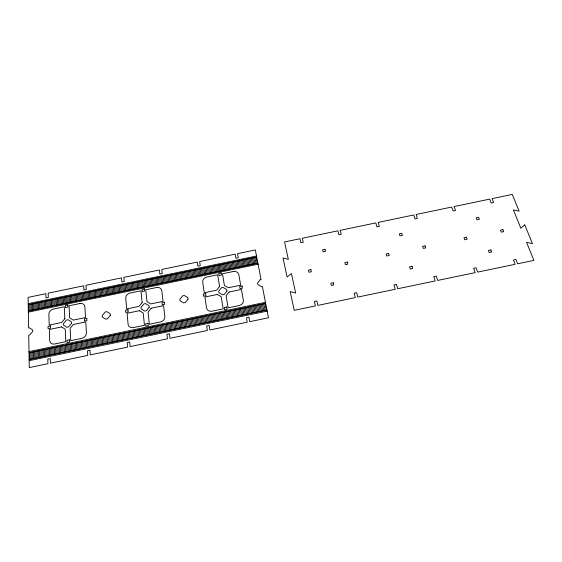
<?xml version="1.0" encoding="UTF-8"?>
<svg xmlns="http://www.w3.org/2000/svg" width="562" height="562" viewBox="0 0 562 562"><rect width="100%" height="100%" fill="white"/><g stroke="black" fill="none" stroke-linecap="round" stroke-linejoin="round"><path stroke-width="0.84" d="M28.205 303.663L256.504 256.012M28.219 304.716L256.701 257.031M28.332 311.067L257.888 263.171M28.346 312.135L258.084 264.196M29.006 351.608L265.461 302.335M29.027 352.732L265.671 303.424M29.14 359.547L266.95 310.006M29.161 360.692L267.161 311.109M256.061 257.164L257.241 263.304M265.011 303.557L266.283 310.147M254.867 257.417L256.047 263.55M263.775 303.817L265.039 310.407M253.68 257.663L254.846 263.803M262.545 304.077L263.803 310.66M252.486 257.909L253.652 264.056M261.309 304.33L262.559 310.919M251.291 258.162L252.457 264.302M260.073 304.59L261.323 311.179M250.104 258.408L251.256 264.554M258.836 304.85L260.08 311.439M248.91 258.661L250.062 264.8M257.607 305.103L258.836 311.699M247.716 258.906L248.861 265.053M256.37 305.363L257.6 311.952M246.528 259.152L247.666 265.299M255.134 305.616L256.356 312.212M245.334 259.405L246.465 265.552M253.905 305.876L255.12 312.472M244.14 259.651L245.271 265.798M252.668 306.135L253.876 312.732M242.953 259.904L244.07 266.051M251.432 306.388L252.64 312.985M241.758 260.15L242.875 266.304M250.195 306.648L251.397 313.245M240.564 260.396L241.681 266.55M248.966 306.901L250.153 313.505M239.377 260.649L240.48 266.802M247.73 307.161L248.917 313.765M238.183 260.894L239.286 267.048M246.493 307.421L247.673 314.025M236.995 261.147L238.084 267.301M245.264 307.674L246.437 314.277M235.801 261.393L236.89 267.547M244.027 307.934L245.194 314.537M234.607 261.639L235.696 267.8M242.791 308.194L243.957 314.797M233.42 261.892L234.495 268.053M241.562 308.447L242.714 315.057M232.225 262.138L233.3 268.299M240.325 308.707L241.477 315.317M231.038 262.391L232.099 268.552M239.089 308.959L240.234 315.57M229.844 262.637L230.905 268.798M237.859 309.219L238.998 315.83M228.65 262.883L229.71 269.05M236.623 309.479L237.754 316.09M227.462 263.135L228.509 269.296M235.387 309.732L236.511 316.35M226.268 263.381L227.315 269.549M234.157 309.992L235.274 316.603M225.081 263.634L226.114 269.795M232.921 310.245L234.031 316.863M223.887 263.88L224.919 270.048M231.685 310.505L232.794 317.123M222.692 264.126L223.725 270.301M230.455 310.765L231.551 317.382M221.505 264.379L222.524 270.547M229.219 311.018L230.315 317.642M220.311 264.625L221.33 270.8M227.982 311.278L229.071 317.895M219.124 264.878L220.128 271.046M226.753 311.531L227.835 318.155M218.014 265.102L219.018 271.277M225.608 311.769L226.683 318.394M216.827 265.355L217.824 271.53M224.371 312.029L225.446 318.654M215.632 265.601L216.63 271.776M223.135 312.289L224.203 318.914M214.445 265.854L215.429 272.029M221.906 312.542L222.966 319.167M213.251 266.1L214.234 272.275M220.669 312.802L221.723 319.427M212.064 266.346L213.033 272.528M219.44 313.055L220.487 319.687M210.869 266.599L211.839 272.774M218.204 313.315L219.243 319.947M209.675 266.845L210.645 273.027M216.967 313.575L218.007 320.207M208.488 267.098L209.443 273.28M215.738 313.828L216.763 320.459M207.294 267.343L208.249 273.525M214.501 314.088L215.527 320.719M206.106 267.589L207.055 273.778M213.265 314.341L214.284 320.979M204.912 267.842L205.854 274.024M212.036 314.601L213.047 321.239M203.725 268.088L204.659 274.277M210.799 314.861L211.804 321.492M202.531 268.341L203.465 274.523M209.57 315.113L210.567 321.752M201.344 268.587L202.264 274.776M208.333 315.373L209.324 322.012M200.149 268.833L201.07 275.022M207.097 315.626L208.088 322.272M198.962 269.086L199.875 275.275M205.868 315.886L206.844 322.525M197.768 269.331L198.674 275.52M204.631 316.139L205.608 322.785M196.581 269.577L197.48 275.773M203.402 316.399L204.371 323.045M195.386 269.83L196.286 276.026M202.165 316.659L203.128 323.305M194.199 270.076L195.084 276.272M200.936 316.912L201.891 323.557M193.005 270.329L193.89 276.525M199.7 317.172L200.648 323.817M191.818 270.575L192.696 276.771M198.463 317.425L199.412 324.077M190.623 270.821L191.494 277.024M197.234 317.685L198.168 324.337M189.436 271.074L190.3 277.27M195.998 317.944L196.932 324.597M188.242 271.32L189.106 277.523M194.768 318.197L195.688 324.85M187.055 271.565L187.912 277.769M193.532 318.457L194.452 325.11M185.86 271.818L186.71 278.021M192.302 318.71L193.216 325.37M184.673 272.064L185.516 278.267M191.066 318.97L191.972 325.63M183.479 272.317L184.322 278.52M189.83 319.223L190.736 325.883M182.292 272.563L183.121 278.766M188.6 319.483L189.492 326.143M181.097 272.809L181.926 279.019M187.364 319.743L188.256 326.403M179.819 273.076L180.648 279.286M186.043 320.017L186.928 326.677M178.632 273.329L179.447 279.539M184.814 320.27L185.692 326.936M177.437 273.575L178.252 279.785M183.577 320.53L184.448 327.196M176.25 273.82L177.058 280.038M182.348 320.79L183.212 327.449M175.063 274.073L175.857 280.283M181.112 321.043L181.969 327.709M173.869 274.319L174.663 280.536M179.882 321.302L180.732 327.969M172.682 274.565L173.468 280.782M178.646 321.555L179.496 328.229M171.487 274.818L172.274 281.035M177.409 321.815L178.252 328.482M170.3 275.064L171.073 281.281M176.18 322.068L177.016 328.742M169.106 275.317L169.879 281.534M174.944 322.328L175.773 329.002M167.919 275.563L168.684 281.78M173.714 322.588L174.536 329.262M166.724 275.809L167.49 282.033M172.478 322.841L173.3 329.515M165.537 276.061L166.289 282.279M171.248 323.101L172.056 329.775M164.343 276.307L165.095 282.531M170.012 323.354L170.82 330.035M163.156 276.553L163.9 282.777M168.783 323.614L169.584 330.294M161.968 276.806L162.706 283.03M167.546 323.867L168.34 330.547M160.774 277.052L161.505 283.283M166.317 324.126L167.104 330.807M159.587 277.298L160.31 283.529M165.08 324.386L165.86 331.067M158.393 277.551L159.116 283.782M163.851 324.639L164.624 331.327M157.205 277.797L157.922 284.028M162.615 324.899L163.387 331.58M156.011 278.05L156.728 284.281M161.385 325.152L162.144 331.84M154.824 278.295L155.526 284.527M160.149 325.412L160.908 332.1M153.637 278.541L154.332 284.779M158.92 325.665L159.671 332.36M152.442 278.794L153.138 285.025M157.683 325.925L158.428 332.613M151.255 279.04L151.944 285.278M156.454 326.185L157.191 332.873M150.061 279.286L150.742 285.524M155.224 326.438L155.955 333.133M148.874 279.539L149.548 285.777M153.988 326.698L154.712 333.385M147.687 279.785L148.354 286.023M152.759 326.951L153.475 333.645M146.492 280.031L147.16 286.276M151.522 327.21L152.239 333.905M145.305 280.283L145.965 286.522M150.293 327.463L150.995 334.165M144.111 280.529L144.764 286.775M149.056 327.723L149.759 334.418M142.924 280.782L143.57 287.02M147.827 327.983L148.523 334.678M141.821 281.007L142.46 287.252M146.682 328.215L147.37 334.917M140.626 281.26L141.266 287.505M145.446 328.475L146.134 335.177M139.439 281.506L140.071 287.751M144.216 328.735L144.898 335.437M138.252 281.752L138.877 288.004M142.987 328.988L143.654 335.69M137.058 282.005L137.683 288.25M141.75 329.248L142.418 335.95M135.871 282.25L136.482 288.503M140.521 329.501L141.181 336.209M134.676 282.496L135.287 288.749M139.285 329.761L139.938 336.469M133.489 282.749L134.093 289.001M138.055 330.013L138.702 336.722M132.302 282.995L132.899 289.247M136.819 330.273L137.465 336.982M131.108 283.241L131.705 289.5M135.59 330.526L136.229 337.242M129.92 283.494L130.503 289.746M134.36 330.786L134.985 337.502M128.733 283.74L129.309 289.999M133.124 331.046L133.749 337.755M127.539 283.993L128.115 290.245M131.894 331.299L132.513 338.015M126.352 284.239L126.921 290.498M130.658 331.559L131.269 338.275M125.157 284.484L125.726 290.744M129.429 331.812L130.033 338.528M123.97 284.737L124.532 290.997M128.199 332.072L128.796 338.788M122.783 284.983L123.338 291.242M126.963 332.325L127.56 339.048M121.589 285.229L122.137 291.495M125.733 332.585L126.317 339.308M120.401 285.482L120.942 291.741M124.497 332.837L125.08 339.56M119.214 285.728L119.748 291.994M123.268 333.097L123.844 339.82M118.02 285.974L118.554 292.24M122.038 333.357L122.607 340.08M116.833 286.227L117.36 292.493M120.802 333.61L121.364 340.333M115.646 286.472L116.165 292.739M119.573 333.87L120.127 340.593M114.451 286.718L114.971 292.992M118.336 334.123L118.891 340.853M113.264 286.971L113.77 293.238M117.107 334.383L117.655 341.113M112.077 287.217L112.576 293.49M115.877 334.636L116.411 341.366M110.883 287.463L111.381 293.736M114.641 334.896L115.175 341.626M109.695 287.716L110.187 293.989M113.412 335.149L113.938 341.886M108.508 287.962L108.993 294.235M112.182 335.409L112.702 342.139M107.321 288.208L107.799 294.488M110.946 335.662L111.466 342.399M106.127 288.461L106.604 294.734M109.716 335.921L110.222 342.658M104.939 288.706L105.41 294.987M108.48 336.181L108.986 342.918M103.661 288.973L104.125 295.254M107.166 336.455L107.658 343.192M102.474 289.219L102.93 295.5M105.93 336.708L106.422 343.452M101.286 289.472L101.736 295.752M104.701 336.968L105.185 343.705M100.099 289.718L100.542 295.998M103.464 337.221L103.949 343.965M98.905 289.964L99.348 296.251M102.235 337.481L102.706 344.225M97.718 290.217L98.153 296.497M101.005 337.734L101.469 344.478M96.531 290.463L96.959 296.75M99.769 337.994L100.233 344.738M95.336 290.709L95.765 296.996M98.54 338.247L98.996 344.998M94.149 290.961L94.571 297.249M97.31 338.507L97.76 345.258M92.962 291.207L93.376 297.495M96.074 338.767L96.516 345.511M91.775 291.453L92.175 297.748M94.845 339.019L95.28 345.771M90.58 291.706L90.981 297.993M93.615 339.279L94.044 346.03M89.393 291.952L89.787 298.246M92.386 339.532L92.807 346.283M88.206 292.198L88.592 298.492M91.149 339.792L91.571 346.543M87.019 292.451L87.398 298.745M89.92 340.045L90.334 346.803M85.824 292.697L86.204 298.991M88.691 340.305L89.091 347.063M84.637 292.942L85.01 299.244M87.454 340.558L87.855 347.316M83.45 293.195L83.815 299.49M86.225 340.818L86.618 347.576M82.256 293.441L82.621 299.743M84.995 341.071L85.382 347.836M81.069 293.687L81.427 299.989M83.759 341.331L84.145 348.089M79.881 293.94L80.233 300.241M82.53 341.584L82.909 348.349M78.694 294.186L79.038 300.487M81.3 341.844L81.666 348.609M77.5 294.432L77.844 300.74M80.071 342.096L80.429 348.862M76.313 294.678L76.65 300.986M78.835 342.356L79.193 349.121M75.125 294.931L75.456 301.239M77.605 342.609L77.956 349.381M73.938 295.176L74.261 301.485M76.376 342.869L76.72 349.641M72.751 295.422L73.067 301.738M75.139 343.129L75.484 349.894M71.557 295.675L71.873 301.984M73.91 343.382L74.247 350.154M70.369 295.921L70.679 302.237M72.681 343.642L73.004 350.414M69.182 296.167L69.484 302.482M71.451 343.895L71.767 350.667M67.995 296.42L68.29 302.735M70.215 344.155L70.531 350.927M66.801 296.666L67.096 302.981M68.986 344.408L69.295 351.187M65.698 296.898L65.986 303.213M67.84 344.647L68.15 351.426M64.511 297.143L64.792 303.459M66.611 344.906L66.913 351.679M63.323 297.389L63.597 303.712M65.382 345.159L65.67 351.938M62.136 297.642L62.403 303.958M64.152 345.419L64.433 352.198M60.949 297.888L61.209 304.211M62.916 345.672L63.197 352.451M59.755 298.134L60.015 304.456M61.687 345.932L61.961 352.711M58.567 298.387L58.82 304.709M60.457 346.185L60.724 352.971M57.38 298.633L57.626 304.955M59.228 346.445L59.488 353.231M56.193 298.879L56.432 305.208M57.991 346.698L58.251 353.484M55.006 299.132L55.238 305.454M56.762 346.958L57.015 353.744M53.811 299.377L54.043 305.707M55.533 347.211L55.779 354.004M52.624 299.623L52.849 305.953M54.303 347.471L54.542 354.257M51.437 299.876L51.655 306.206M53.067 347.723L53.299 354.517M50.25 300.122L50.461 306.452M51.837 347.983L52.062 354.777M49.063 300.368L49.266 306.704M50.608 348.236L50.826 355.029M47.875 300.621L48.072 306.95M49.379 348.496L49.589 355.289M46.681 300.867L46.878 307.203M48.149 348.749L48.353 355.549M45.494 301.113L45.684 307.449M46.913 349.009L47.117 355.802M44.307 301.358L44.489 307.695M45.684 349.262L45.88 356.062M43.119 301.611L43.295 307.948M44.454 349.522L44.644 356.322M41.932 301.857L42.101 308.194M43.225 349.775L43.407 356.575M40.745 302.103L40.907 308.447M41.995 350.035L42.171 356.835M39.551 302.356L39.712 308.693M40.759 350.288L40.935 357.095M38.364 302.602L38.518 308.945M39.53 350.548L39.698 357.348M37.176 302.848L37.324 309.191M38.3 350.8L38.462 357.608M35.989 303.101L36.13 309.444M37.071 351.06L37.225 357.868M34.802 303.347L34.935 309.69M35.842 351.313L35.989 358.12M33.615 303.592L33.741 309.943M34.612 351.573L34.753 358.38M32.427 303.838L32.547 310.189M33.376 351.826L33.516 358.64M31.233 304.091L31.36 310.442M32.146 352.086L32.28 358.9M30.046 304.337L30.165 310.688M30.917 352.339L31.043 359.153M28.859 304.583L28.971 310.934M29.688 352.599L29.807 359.413M260.192 279.693L257.572 283.072L257.86 284.576L261.534 286.669L262.398 286.487L268.446 317.769L249.732 321.668L248.938 317.207L246.451 317.727L247.238 322.188L209.83 329.978L209.162 325.496L206.675 326.009L207.336 330.498L169.942 338.289L169.408 333.779L166.921 334.292L167.455 338.809L130.082 346.592L129.674 342.054L127.195 342.567L127.588 347.105L90.243 354.889L89.962 350.323L87.482 350.843L87.749 355.409L50.418 363.178L50.278 358.591L47.798 359.111L47.932 363.698L29.273 367.583L28.732 335.205L29.589 335.029L32.68 331.531L32.645 329.978L29.47 327.808L28.613 327.983L28.1 297.382L45.824 293.68L45.951 297.853L48.325 297.361L48.191 293.188L83.661 285.784L83.9 289.929L86.274 289.437L86.021 285.292L121.511 277.881L121.87 282.005L124.244 281.513L123.872 277.389L159.376 269.978L159.861 274.073L162.235 273.582L161.744 269.479L197.269 262.068L197.866 266.142L200.248 265.643L199.636 261.569L235.183 254.15L235.9 258.204L238.274 257.705L237.55 253.659L255.331 249.942L261.049 279.511L260.192 279.693M229.05 292.008L226.107 295.752L228.102 307.85L239.18 305.545A5.023 4.391 -18.1 0 0 243.339 300.171L241.435 289.43L229.05 292.008M226.957 291.018L224.259 294.439L222.538 294.797L218.948 292.69L218.702 291.179L221.4 287.779L223.114 287.421L226.704 289.514L226.957 291.018M219.573 286.48L216.623 290.196L204.287 292.767L202.713 282.201A4.939 4.215 -20.3 0 1 206.886 277.024L217.684 274.769L219.573 286.48M188.059 299.132L185.284 302.567L183.563 302.925L180.051 300.796L179.854 299.279L182.629 295.865L184.343 295.507L187.849 297.614L188.059 299.132M151.199 308.243L148.08 312.022L149.366 324.26L160.437 321.956A5.072 4.341 -27.3 0 0 164.842 316.532L163.563 305.665L151.199 308.243M149.183 307.238L146.331 310.688L144.61 311.046L141.181 308.903L141.027 307.379L143.879 303.944L145.593 303.592L149.021 305.714L149.183 307.238M142.151 302.63L139.032 306.374L126.703 308.945L125.748 298.26A4.995 4.159 -27.8 0 1 130.159 293.034L140.943 290.786L142.151 302.63M110.328 315.338L107.398 318.802L105.677 319.16L102.333 317.003L102.221 315.472L105.15 312.022L106.864 311.664L110.208 313.807L110.328 315.338M71.493 323.438L68.487 326.915L66.766 327.274L63.499 325.103L63.436 323.557L66.442 320.094L68.157 319.743L71.416 321.893L71.493 323.438M73.425 324.457L70.138 328.271L70.721 340.649L81.771 338.345A5.163 4.257 -33.5 0 0 86.429 332.88L85.782 321.885L73.425 324.457M64.806 318.759L61.518 322.539L49.21 325.11L48.866 314.298A5.079 4.082 -33 0 1 53.516 309.023L64.286 306.775L64.806 318.759M524.76 224.877L520.848 228.235L513.394 209.893L519.14 211.172L512.263 194.417L492.073 198.632L493.598 202.51L491.216 203.008L489.699 199.124L454.082 206.563L455.487 210.469L453.105 210.961L451.707 207.055L416.112 214.487L417.397 218.414L415.016 218.913L413.737 214.986L378.163 222.412L379.329 226.367L376.947 226.858L375.788 222.91L340.228 230.336L341.274 234.305L338.9 234.804L337.86 230.827L302.314 238.246L303.241 242.243L300.867 242.742L299.946 238.745L284.555 241.955L288.334 259.335L283.023 257.965L287.084 276.982L291.418 273.539L295.661 293.041L290.203 291.573L294.207 310.315L315.394 305.904L314.383 301.499L316.87 300.979L317.888 305.384L355.303 297.586L354.158 293.209L356.645 292.69L357.797 297.066L395.234 289.268L393.955 284.92L396.442 284.4L397.727 288.749L435.178 280.951L433.773 276.623L436.267 276.104L437.679 280.431L475.15 272.626L473.611 268.327L476.105 267.807L477.651 272.106L515.143 264.295L513.478 260.023L515.972 259.503L517.644 263.775L533.9 260.389L526.559 242.306L532.474 243.683L524.76 224.877M325.005 249.373L322.609 249.872L323.108 251.909L325.51 251.411L325.005 249.373M401.767 233.356L399.364 233.855L399.989 235.871L402.392 235.366L401.767 233.356M478.613 217.318L476.211 217.817L476.955 219.812L479.358 219.306L478.613 217.318M67.833 304.969L65.438 305.468L65.529 307.59L67.932 307.091L67.833 304.969M144.434 288.98L142.038 289.486L142.249 291.587L144.652 291.081L144.434 288.98M221.112 272.984L218.716 273.483L219.054 275.563L221.456 275.057L221.112 272.984M79.853 303.529L69.077 305.777L69.639 317.748L73.208 320.101L85.522 317.537L84.89 306.782A5.044 4.11 -31.4 0 0 79.853 303.529M156.524 287.533L145.741 289.781L146.984 301.618L150.728 303.937L163.057 301.365L161.814 290.737A4.967 4.18 -25.5 0 0 156.524 287.533M233.279 271.516L222.482 273.771L224.414 285.468L228.341 287.751L240.677 285.18L238.815 274.67A4.925 4.222 -17.2 0 0 233.279 271.516M310.877 269.655L308.447 270.16L308.931 272.261L311.362 271.748L310.877 269.655M347.302 262.061L344.871 262.566L345.412 264.653L347.843 264.14L347.302 262.061M388.602 253.448L386.171 253.954L386.782 256.026L389.213 255.513L388.602 253.448M425.069 245.84L422.638 246.346L423.305 248.411L425.736 247.898L425.069 245.84M466.411 237.22L463.98 237.726L464.718 239.77L467.148 239.264L466.411 237.22M502.92 229.605L500.482 230.111L501.276 232.148L503.714 231.642L502.92 229.605M50.454 325.946L48.03 326.452L48.1 328.637L50.524 328.131L50.454 325.946M86.801 318.366L84.377 318.872L84.504 321.043L86.927 320.537L86.801 318.366M128.017 309.774L125.586 310.28L125.783 312.437L128.213 311.931L128.017 309.774M164.399 302.18L161.975 302.686L162.221 304.843L164.652 304.33L164.399 302.18M205.657 293.582L203.233 294.088L203.549 296.223L205.98 295.717L205.657 293.582M242.082 285.981L239.651 286.494L240.03 288.615L242.461 288.109L242.082 285.981M61.701 326.901L49.344 329.48L49.702 340.53A5.199 4.229 -35 0 0 54.753 343.979L65.803 341.675L65.269 329.29L61.701 326.901M139.453 310.688L127.089 313.266L128.073 324.197A5.1 4.313 -29.8 0 0 133.384 327.59L144.448 325.286L143.205 313.041L139.453 310.688M217.297 294.46L204.919 297.038L206.528 307.843A5.037 4.377 -21.6 0 0 212.106 311.186L223.184 308.875L221.231 296.771L217.297 294.46M333.273 282.77L330.814 283.283L331.341 285.426L333.8 284.913L333.273 282.77M412.03 266.353L409.565 266.866L410.218 268.987L412.691 268.474L412.03 266.353M490.872 249.921L488.406 250.434L489.186 252.528L491.659 252.015L490.872 249.921M69.442 339.792L66.983 340.305L67.082 342.539L69.54 342.026L69.442 339.792M148.024 323.41L145.565 323.923L145.797 326.136L148.256 325.623L148.024 323.41M226.697 307.014L224.238 307.526L224.589 309.718L227.055 309.205L226.697 307.014"/></g></svg>
